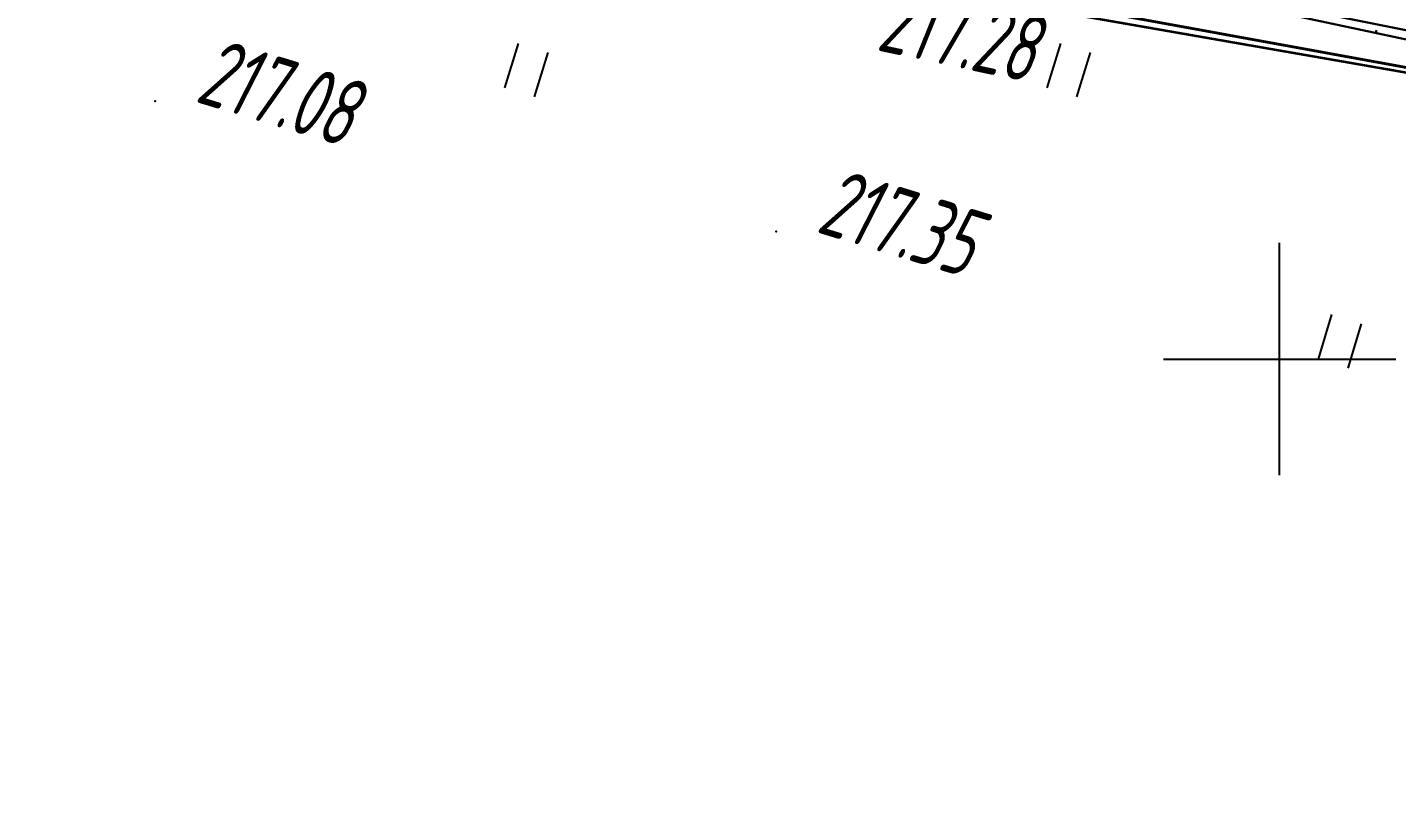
# Model space of a CAD drawing. Header units: millimetres. Extents: x -1799 to 6962, y -1020 to 4121.
# Drawn here: x 529.7 to 600.4, y 3056.3 to 3095.8 of the extents above; entities that cross this region are included whole.
import ezdxf

# ---------------------------------------------------------------- set-up
doc = ezdxf.new("R2010")
doc.units = ezdxf.units.MM
doc.linetypes.add('CONTI', pattern=[0])
doc.layers.add('10', color=1, linetype='Continuous', lineweight=35)
doc.layers.add('КОПИЯ_ОСЬ_13_ОТКОСЫ', color=7, linetype='Continuous', lineweight=30)
for name, color, linetype in [('_Ростелеком', 6, 'Continuous'), ('PI_OTDEFAULT', 172, 'CONTI'), ('PI_TTDEFAULT', 5, 'CONTI'), ('SETKR', 2, 'CONTI'), ('ZAPSKDEFAULT', 7, 'CONTI')]:
    doc.layers.add(name, color=color, linetype=linetype)
doc.styles.add('eskd', font='spds.shx', dxfattribs={"width": 1.2, "oblique": 15})
doc.styles.add('STYLE1', font='romand.shx', dxfattribs={"width": 0.9})
doc.linetypes.add('кабель_связи_проект.', pattern='A,10,-1,["/",STYLE1,S=3,R=0,X=0,Y=-1.5],-4.1', length=15.1)

# ---------------------------------------------------------------- blocks, each defined once
blk = doc.blocks.new('BL_333')
at = {"color": 0}
for p, q in [((0, -6), (0, 6)), ((-6, 0), (6, 0))]:
    blk.add_line(p, q, dxfattribs=at)
blk = doc.blocks.new('BL_2011')
at = {"color": 0}
for p, q in [((0, 0), (0, 2.4)), ((1.6, 0), (1.6, 2.4))]:
    blk.add_line(p, q, dxfattribs=at)

msp = doc.modelspace()

# ---------------------------------------------------------------- linework, layer by layer
at = {"layer": '10'}
msp.add_lwpolyline([(1051.205964376519, 3001.583480734763), (974.5059643763325, 3016.913480734837), (912.2659643765746, 3029.913480734837), (802.7159643762952, 3052.773480735173), (731.245964376556, 3067.833480734763), (636.7759643763511, 3087.133480735508), (493.4559643765188, 3112.213480734651), (494.9859643763139, 3106.723480735359), (485.3159643763884, 3108.343480734539), (431.4659643762952, 3127.803480735433), (399.2859643765933, 3139.153480735061), (370.1459643764629, 3158.463480734651), (256.9559643765188, 3237.543480734726), (178.3259643766305, 3282.643480735284), (135.3159643763884, 3306.773480735173), (116.4659643762952, 3313.343480734539), (93.10596437642562, 3317.06348073521), (-267.6840356236116, 3313.81348073521), (-292.8940356235744, 3314.103480735247), (-344.7340356234254, 3319.753480734688)], dxfattribs=at)
at = {"layer": '_Ростелеком', "linetype": 'кабель_связи_проект.', "lineweight": 40, "ltscale": 0.25}
msp.add_lwpolyline([(493.4811842029831, 3112.575521487196), (557.6835409831929, 3101.612633875956), (635.1283839272601, 3087.421795818408), (695.1710014567743, 3075.203511267354), (745.3445826774205, 3064.915221943905), (777.1910175317698, 3058.434100682301), (806.9050837759951, 3052.19182816), (907.0095179316504, 3031.496213260491), (1005.298825246378, 3011.433074509178), (1187.778510607613, 2973.660002035474)], dxfattribs=at)
at = {"layer": 'PI_TTDEFAULT', "color": 5}
for p in [(536.2917003764396, 3091.95921473523, 217.079), (568.3617003764466, 3085.229210735683, 217.348)]:
    msp.add_point(p, dxfattribs=at)
at = {"layer": 'КОПИЯ_ОСЬ_13_ОТКОСЫ'}
for points in [[(524.9078304124796, 3109.79240253513), (529.8539745164835, 3108.992918282201), (531.829323942753, 3108.668627052953), (536.7562724901163, 3107.809982567479), (541.6782771898233, 3106.923460274388), (550.8274776292765, 3105.248735695531), (570.486794645878, 3101.565218239476), (590.0628520799601, 3097.46493366306), (609.6212932420694, 3093.276394158055), (619.4499980760538, 3091.430744438817), (629.2719890428507, 3089.549728661229), (648.9085857225382, 3085.752456932713), (658.7192851854288, 3083.81582668369), (668.5232402635538, 3081.845356255223), (688.1243755174601, 3077.870594292332), (707.7016307664835, 3073.776195793797), (727.3115550828898, 3069.845558434178), (737.1235668016398, 3067.915546684911), (746.9281932664835, 3065.948265343358), (766.5299083543741, 3061.976440697362), (786.1896068407023, 3058.294883995702)], [(526.9541103197062, 3109.806471138646), (536.8031551195108, 3108.04428699558), (541.7209789110148, 3107.137235909154), (550.8629314256632, 3105.426227837254), (570.5067760301554, 3101.665241509129), (590.1288768602335, 3097.795404701878), (668.5655528856241, 3082.057171135594), (805.8849803758585, 3054.791801720311), (825.5090343309366, 3050.931770592381), (962.7918102098429, 3023.483024864842), (982.4102184129679, 3019.594558983495), (992.2330333543741, 3017.718986778905), (1002.050904448124, 3015.817878990819), (1021.681458647343, 3011.990211754491), (1041.335450346562, 3008.280212670018)], [(599.3151408983194, 3095.483511238744), (599.3453990770304, 3095.624859123875)]]:
    msp.add_lwpolyline(points, dxfattribs=at)

# ---------------------------------------------------------------- block references
at = {"layer": 'SETKR', "color": 82}
msp.add_blockref('BL_333', (594.3517003764373, 3078.639214735863), dxfattribs=at)
at = {"layer": 'ZAPSKDEFAULT', "color": 7, "rotation": 342.9999999999999}
for p in [(554.3517003764373, 3092.639214735863), (582.3517003764373, 3092.639214735863), (596.3517003764373, 3078.639214735863)]:
    msp.add_blockref('BL_2011', p, dxfattribs=at)

# ---------------------------------------------------------------- texts
at = {"layer": 'PI_OTDEFAULT', "color": 172, "style": 'eskd', "oblique": 10, "width": 0.8}
for s, rotation, p in [('217.28', 348, (573.4717003764326, 3094.599213735585)), ('217.08', 342.9999999999999, (538.2917003764396, 3091.949212734972)), ('217.35', 342.9999999999999, (570.3517003764373, 3085.219216735487))]:
    msp.add_text(s, height=3.5, rotation=rotation, dxfattribs=at).set_placement(p)

doc.saveas('drawing.dxf')
